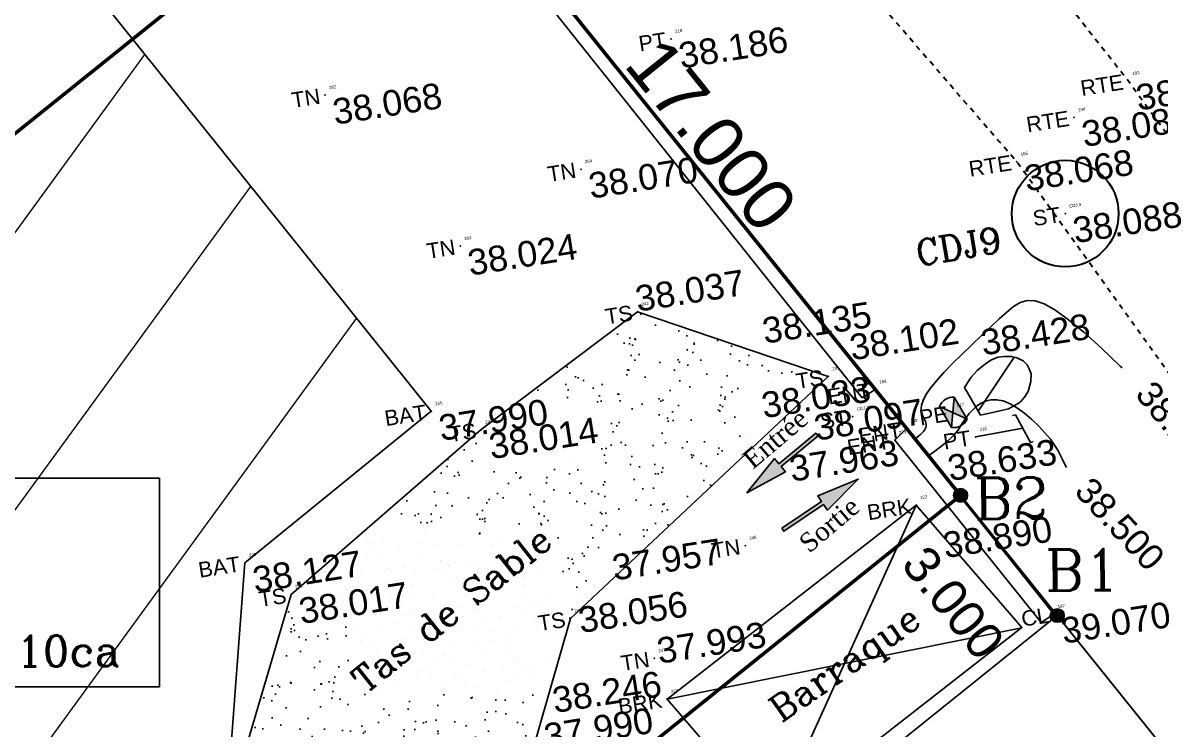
# Model space of a CAD drawing. Header units: metres. Extents: x 394092 to 394268, y 588562 to 588788.
# Drawn here: x 394207 to 394229.11, y 588627.28 to 588641.02 of the extents above; entities that cross this region are included whole.
import ezdxf
from ezdxf.enums import TextEntityAlignment as Align

# ---------------------------------------------------------------- set-up
doc = ezdxf.new("R2010")
doc.units = ezdxf.units.M
doc.linetypes.add('ACAD_ISO03W100', pattern=[30, 12, -18])
for name, color, linetype in [('BATIMENT', 6, 'Continuous'), ('CADRE', 7, 'Continuous'), ('CLOTURE', 7, 'Continuous'), ('CN_01_00', 7, 'Continuous'), ('Cotation Courbes de niveau', 7, 'Continuous'), ('Cotation Linéaire', 1, 'Continuous'), ('HANGARD', 146, 'Continuous'), ('IL', 70, 'Continuous'), ('L', 10, 'Continuous'), ('LOTS', 7, 'Continuous'), ('POTEAU ELECTRIQUE', 20, 'Continuous'), ('POTEAU TELEPHONIQUE', 20, 'Continuous'), ('ROUTE', 251, 'Continuous'), ('TAS DE SABLE', 253, 'Continuous'), ('TEXTE', 7, 'Continuous'), ('TopoAlt', 150, 'Continuous'), ('TopoCod', 1, 'Continuous'), ('TOPOJIS', 7, 'Continuous'), ('TopoMat', 3, 'Continuous')]:
    doc.layers.add(name, color=color, linetype=linetype)
doc.layers.add('TELEPHONE', color=7, linetype='Continuous', lineweight=20)
doc.styles.add('ROMANC', font='romanc.shx', dxfattribs={"height": 10})
doc.styles.get("Standard").update_dxf_attribs({"font": 'arial.ttf'})
doc.dimstyles.new('ISO-25', dxfattribs={"dimtxt": 2.5, "dimasz": 2.5, "dimexe": 1.25, "dimexo": 0.625, "dimtad": 1, "dimdec": 3, "dimzin": 1, "dimtxsty": 'Standard', "dimcen": 2.5, "dimadec": 0, "dimazin": 0, "dimtfac": 1, "dimtdec": 3, "dimtmove": 0, "dimatfit": 3, "dimfxl": 1, "dimarcsym": 0})

# ---------------------------------------------------------------- blocks, each defined once
blk = doc.blocks.new('TCPOINT')
at = {"color": 0}
blk.add_point((0, 0), dxfattribs=at)
at = {"layer": 'TopoAlt'}
blk.add_attdef('ALT', text='', height=0.5, dxfattribs=at).set_placement((0.1, -0.1), align=Align.TOP_LEFT)
at = {"layer": 'TopoCod'}
blk.add_attdef('COD', text='', height=0.3, dxfattribs=at).set_placement((-0.1, 0), align=Align.MIDDLE_RIGHT)
at = {"layer": 'TopoMat'}
blk.add_attdef('MAT', (0.1, 0.1), '', height=0.3, dxfattribs=at)
blk = doc.blocks.new('r001')
at = {"color": 0, "linetype": 'ByBlock'}
blk.add_lwpolyline([(-0.000008, 0.038811), (1.014055, 0.038785), (1.014, 0.181878), (1.923708, 0.000374), (1.01407, -0.181484), (1.01407, -0.038391), (0.000008, -0.038811)], close=True, dxfattribs=at)
blk = doc.blocks.new('A$C2BF713D5')
for points in [[(1.228, 5.404), (0.462, 3.526), (0.727, 3.418), (-0.296, 1.87), (0.054, 3.692), (0.319, 3.584), (1.084, 5.462)], [(1.708, 1.239), (2.664, 3.028), (2.412, 3.163), (3.589, 4.596), (3.053, 2.82), (2.8, 2.955), (1.845, 1.166)]]:
    blk.add_hatch(color=256).paths.add_polyline_path(points)
at = {"xscale": 2, "yscale": 2, "zscale": 2}
for p, rotation in [((1.156, 5.433), 247.8286708720935), ((1.777, 1.202), 61.88994583813277)]:
    blk.add_blockref('r001', p, dxfattribs=dict(at, rotation=rotation))
at = {"layer": 'TEXTE', "char_height": 0.8, "width": 13.14851, "attachment_point": 1, "rotation": 68.3252}
for s, insert in [('{\\fTimes New Roman|b0|i0|c0|p18;Entrée}', (-1.271, 3.132)), ('{\\fTimes New Roman|b0|i0|c0|p18;Sortie}', (2.503, 1.123))]:
    blk.add_mtext(s, dxfattribs=dict(at, insert=insert))
blk = doc.blocks.new('jj')
h = blk.add_hatch(color=0)
h.dxf.hatch_style = 1
h.paths.add_polyline_path([(394414.784, 588989.632), (394415.033, 588989.457), (394415.282, 588989.633)])
h.paths.add_polyline_path([(394415.033, 588989.457), (394414.797, 588989.291), (394415.27, 588989.292)])
at = {"color": 0, "flags": 128}
blk.add_lwpolyline([(394414.784, 588989.632, 0.315698), (394414.797, 588989.291), (394415.27, 588989.292, 0.315698), (394415.282, 588989.633)], format="xyb", close=True, dxfattribs=at)
for points in [[(394414.784, 588989.632), (394415.27, 588989.292)], [(394414.797, 588989.291), (394415.282, 588989.633)]]:
    blk.add_lwpolyline(points, dxfattribs=at)
at = {"layer": 'POTEAU ELECTRIQUE', "color": 0, "flags": 128}
blk.add_lwpolyline([(394414.721, 588989.9), (394414.612, 588990.113), (394414.565, 588990.279), (394414.534, 588990.451), (394414.523, 588990.611), (394414.538, 588990.757), (394414.593, 588990.867), (394414.664, 588990.996), (394414.738, 588991.072), (394414.848, 588991.146), (394414.953, 588991.174), (394415.046, 588991.169), (394415.148, 588991.15), (394415.274, 588991.073), (394415.411, 588990.93), (394415.474, 588990.811), (394415.519, 588990.68), (394415.51, 588990.428), (394415.434, 588990.181), (394415.344, 588989.901), (394414.721, 588989.9)], close=True, dxfattribs=at)
blk.add_lwpolyline([(394415.254, 588989.9), (394414.701, 588991.034)], dxfattribs=at)
blk = doc.blocks.new('p001')
at = {"layer": 'TELEPHONE', "color": 0}
for p, q in [((-0.01, 2.84), (-0.01, 0.188)), ((0, 2.823), (0, 0.188)), ((0.01, 2.847), (0.01, 0.188))]:
    blk.add_line(p, q, dxfattribs=at)
for points in [[(-0.832, 2.422), (-0.832, 2.567), (0.812, 3.114), (0.812, 3.244)], [(-0.812, 2.422), (-0.812, 2.552), (0.832, 3.099), (0.832, 3.244)], [(0.01, 2.836), (0.822, 3.107), (0.822, 3.244)], [(-0.822, 2.422), (-0.822, 2.56), (-0.01, 2.83)]]:
    blk.add_lwpolyline(points, dxfattribs=at)
at = {"layer": 'TELEPHONE', "flags": 128}
for points in [[(0.812, 3.244), (0.832, 3.244)], [(-0.812, 2.422), (-0.832, 2.422)], [(-0.01, 0.188), (0.01, 0.188)]]:
    blk.add_lwpolyline(points, dxfattribs=at)
blk = doc.blocks.new('*D14')
at = {"layer": 'Defpoints', "color": 0, "transparency": 16777216}
for p in [(394120.614, 588761.996), (394247.991, 588603.509), (394247.991, 588603.509)]:
    blk.add_point(p, dxfattribs=at)
at = {"color": 0, "lineweight": 13, "transparency": 16777216, "insert": (394185.492, 588683.709), "char_height": 1.5, "attachment_point": 5, "rotation": 308.7891}
blk.add_mtext('203,330', dxfattribs=at)

msp = doc.modelspace()

# ---------------------------------------------------------------- hatches: boundary and pattern name
h = msp.add_hatch(color=0)
h.dxf.hatch_style = 1
edge = h.paths.add_edge_path()
edge.add_arc((394225.228, 588631.827), 0.1373, 0, 360)
h = msp.add_hatch(color=0)
h.dxf.hatch_style = 1
edge = h.paths.add_edge_path()
edge.add_arc((394227.107, 588629.489), 0.1373, 0, 360)
at = {"layer": 'BATIMENT', "lineweight": 13}
h = msp.add_hatch(dxfattribs=at)
h.set_pattern_fill('ANSI31', color=256, angle=8.91865)
h.set_pattern_definition([(53.91864724, (95911.749, -54374.0705), (-2.565976575, 1.869863422), [])])
h.paths.add_polyline_path([(394199.1027, 588653.2039), (394184.0994, 588641.1411), (394195.9924, 588626.1627), (394208.4362, 588610.8923), (394216.9051, 588617.404), (394210.8939, 588624.9088), (394211.3172, 588630.5132), (394214.9368, 588633.462)])
h.paths.add_polyline_path([(394192.1631, 588649.2622), (394194.5261, 588649.633), (394194.4073, 588650.3901), (394192.0443, 588650.0193)], flags=25)
h.paths.add_polyline_path([(394195.6969, 588649.7849), (394198.0598, 588650.1558), (394197.941, 588650.9129), (394195.578, 588650.5421)], flags=24)
h.paths.add_polyline_path([(394195.0566, 588650.8333), (394197.4196, 588651.2041), (394197.3008, 588651.9612), (394194.9378, 588651.5904)], flags=25)
h.paths.add_polyline_path([(394194.2637, 588652.8001), (394196.6267, 588653.1709), (394196.5078, 588653.928), (394194.1449, 588653.5572)], flags=9)
h.paths.add_polyline_path([(394199.2598, 588652.7224), (394201.6228, 588653.0932), (394201.504, 588653.8503), (394199.141, 588653.4795)], flags=9)
h.paths.add_polyline_path([(394215.0236, 588632.73), (394217.3866, 588633.1008), (394217.2677, 588633.8579), (394214.9048, 588633.4871)], flags=9)
h.paths.add_polyline_path([(394211.404, 588629.7812), (394213.7669, 588630.152), (394213.6481, 588630.9091), (394211.2852, 588630.5383)], flags=25)
h.paths.add_polyline_path([(394211.1741, 588625.3439), (394213.5371, 588625.7147), (394213.4183, 588626.4718), (394211.0553, 588626.101)], flags=25)
h.paths.add_polyline_path([(394210.9807, 588624.1768), (394213.3437, 588624.5476), (394213.2249, 588625.3047), (394210.8619, 588624.9339)], flags=24)
h.paths.add_polyline_path([(394212.6209, 588619.7326), (394214.9838, 588620.1035), (394214.865, 588620.8606), (394212.5021, 588620.4897)], flags=24)
h.paths.add_polyline_path([(394216.5418, 588617.6874), (394218.9048, 588618.0582), (394218.786, 588618.8153), (394216.423, 588618.4445)], flags=9)
h.paths.add_polyline_path([(394216.906, 588616.8393), (394219.2688, 588617.2101), (394219.1501, 588617.9667), (394216.7873, 588617.5959)], flags=9)
h.paths.add_polyline_path([(394203.7539, 588613.2918), (394206.1168, 588613.6626), (394205.998, 588614.4197), (394203.6351, 588614.0489)], flags=25)
h.paths.add_polyline_path([(394203.1194, 588617.1802), (394205.4823, 588617.551), (394205.3635, 588618.3081), (394203.0006, 588617.9373)], flags=25)
h.paths.add_polyline_path([(394198.4591, 588620.513), (394200.8221, 588620.8838), (394200.7033, 588621.6409), (394198.3403, 588621.2701)], flags=25)
h.paths.add_polyline_path([(394197.1363, 588621.984), (394199.4993, 588622.3548), (394199.3805, 588623.1119), (394197.0175, 588622.7411)], flags=25)
h.paths.add_polyline_path([(394194.2047, 588625.0327), (394196.5677, 588625.4035), (394196.4489, 588626.1606), (394194.0859, 588625.7898)], flags=25)
h.paths.add_polyline_path([(394196.071, 588626.0026), (394198.434, 588626.3735), (394198.3152, 588627.1306), (394195.9522, 588626.7597)], flags=25)
h.paths.add_polyline_path([(394195.4564, 588626.6253), (394197.8193, 588626.9961), (394197.7005, 588627.7532), (394195.3375, 588627.3824)], flags=25)
h.paths.add_polyline_path([(394191.3426, 588629.2122), (394193.7056, 588629.583), (394193.5868, 588630.3401), (394191.2238, 588629.9693)], flags=25)
h.paths.add_polyline_path([(394192.2284, 588630.7954), (394194.5913, 588631.1663), (394194.4725, 588631.9234), (394192.1096, 588631.5525)], flags=25)
h.paths.add_polyline_path([(394187.8454, 588633.2171), (394190.2084, 588633.5879), (394190.0895, 588634.345), (394187.7266, 588633.9742)], flags=25)
h.paths.add_polyline_path([(394185.7916, 588636.4743), (394188.1545, 588636.8451), (394188.0357, 588637.6022), (394185.6727, 588637.2314)], flags=25)
h.paths.add_polyline_path([(394184.295, 588638.181), (394186.6579, 588638.5518), (394186.5391, 588639.3089), (394184.1762, 588638.9381)], flags=25)
h.paths.add_polyline_path([(394184.1862, 588640.4091), (394186.5492, 588640.7799), (394186.4304, 588641.537), (394184.0674, 588641.1662)], flags=9)
h.paths.add_polyline_path([(394182.5013, 588640.8704), (394184.8643, 588641.2413), (394184.7455, 588641.9984), (394182.3825, 588641.6275)], flags=9)
h.paths.add_polyline_path([(394183.9424, 588642.8857), (394186.3054, 588643.2565), (394186.1866, 588644.0136), (394183.8236, 588643.6428)], flags=9)
h.paths.add_polyline_path([(394186.3997, 588644.0615), (394188.7627, 588644.4323), (394188.6439, 588645.1894), (394186.2809, 588644.8186)], flags=25)
h.paths.add_polyline_path([(394188.4357, 588643.5528), (394190.7987, 588643.9237), (394190.6798, 588644.6808), (394188.3169, 588644.31)], flags=24)
h.paths.add_polyline_path([(394197.4287, 588634.5396), (394203.9372, 588639.0675), (394203.0806, 588640.2988), (394196.5721, 588635.771)], flags=24)
h.paths.add_polyline_path([(394199.7943, 588634.2898), (394202.4719, 588636.1526), (394201.6153, 588637.384), (394198.9376, 588635.5212)], flags=24)
at = {"layer": 'TAS DE SABLE', "lineweight": 25, "true_color": 0xfecc66}
h = msp.add_hatch(dxfattribs=at)
h.set_pattern_fill('ALEA', color=31, scale=0.1, angle=8.91865)
h.set_pattern_definition([(320.91864724, (95911.8478, -54374.055), (1.1209059866, 0.4284504267), [0, -0.75]), (75.91864724, (95911.6862, -54373.9927), (-1.1539825159, -0.3291266501), [0, -1.25]), (161.91864724, (95911.6862, -54373.9927), (0.2478271631, -1.174130187), [0, -1]), (188.91864724, (95911.7131, -54374.1638), (0.7538595696, -0.9336464793), [0, -1]), (82.91864724, (95911.3539, -54374.1325), (-1.1052704565, -0.4673084815), [0, -1]), (294.91864724, (95911.3539, -54374.1325), (1.1952839321, -0.1062841502), [0, -1]), (60.91864724, (95912.0003, -54374.3817), (-1.1998457605, -0.0192392787), [0, -1.25]), (308.91864724, (95911.8929, -54373.6973), (1.185491354, 0.186038298), [0, -1]), (183.91864724, (95911.8929, -54373.6973), (0.669618254, -0.9957968633), [0, -1]), (122.91864724, (95911.7582, -54373.8061), (-1.1984434058, -0.0611015712), [0, -0.5]), (256.91864724, (95911.8387, -54374.3194), (0.8764615354, -0.8196433223), [0, -0.62])])
h.paths.add_polyline_path([(394212.2159, 588629.9011), (394211.0873, 588626.0759), (394213.2771, 588622.8099), (394216.8437, 588626.632), (394217.643, 588629.4338), (394222.6568, 588634.1411), (394218.9483, 588635.3973), (394215.9106, 588633.1067)])

# ---------------------------------------------------------------- linework, layer by layer
at = {"color": 0, "ltscale": 0.001}
msp.add_lwpolyline([(394209.654, 588628.1045), (394199.9415, 588628.1045), (394199.9415, 588632.1606), (394209.654, 588632.1606)], close=True, dxfattribs=at)
at = {"lineweight": 30}
msp.add_circle((394227.2618, 588637.3062, 0.307), 1.0367, dxfattribs=at)
at = {"color": 0, "lineweight": 13}
for centre in [(394225.228, 588631.827), (394227.107, 588629.489)]:
    msp.add_circle(centre, 0.1373, dxfattribs=at)
at = {"layer": 'BATIMENT', "elevation": 2.744, "flags": 128}
msp.add_lwpolyline([(394216.9051, 588617.404), (394210.8939, 588624.9088), (394211.3172, 588630.5132), (394214.9368, 588633.462), (394199.1027, 588653.2039), (394184.0994, 588641.1411), (394195.9924, 588626.1627), (394208.4362, 588610.8923), (394216.9051, 588617.404)], dxfattribs=at)
at = {"layer": 'CLOTURE', "flags": 128}
for points, elevation in [([(394110.7477, 588726.5488), (394110.1005, 588730.6278), (394115.3171, 588757.8507), (394120.6577, 588762.3399), (394152.0848, 588723.2374), (394164.569, 588707.5167), (394177.1974, 588691.9665), (394202.1451, 588660.5919), (394213.2133, 588646.7343), (394223.5705, 588633.8856)], -0.05), ([(394223.314, 588633.7269), (394212.7087, 588647.0407), (394203.3469, 588658.6679), (394202.0205, 588660.2768), (394200.9708, 588659.451), (394188.5703, 588649.4952), (394178.88, 588641.7624), (394180.2142, 588639.8268)], 0.205), ([(394223.5705, 588633.8856), (394223.314, 588633.7269)], -0.05), ([(394224.1711, 588633.1225), (394223.9508, 588632.9007)], 0.316), ([(394224.1711, 588633.1225), (394227.0385, 588629.5185)], 0.316), ([(394226.7966, 588629.3549), (394223.9508, 588632.9007)], 0.205), ([(394227.0385, 588629.5185), (394226.7966, 588629.3549)], 0.316)]:
    msp.add_lwpolyline(points, dxfattribs=dict(at, elevation=elevation))
at = {"layer": 'CN_01_00', "color": 7, "flags": 128}
for points, elevation in [([(394228.3658, 588634.308), (394228.3317, 588634.3424), (394227.9663, 588634.6914), (394227.6232, 588634.999), (394227.3182, 588635.25), (394227.0629, 588635.4329), (394226.8518, 588635.5507), (394226.6755, 588635.6098), (394226.5243, 588635.6169), (394226.3888, 588635.5786), (394226.2594, 588635.5014), (394226.1265, 588635.3919), (394225.9806, 588635.2567), (394225.815, 588635.1021), (394225.6341, 588634.9333), (394225.4453, 588634.7555), (394225.2559, 588634.5737), (394225.0732, 588634.3931), (394224.9045, 588634.2186), (394224.7571, 588634.0553), (394224.6384, 588633.9083), (394224.5536, 588633.7814), (394224.4995, 588633.6737), (394224.471, 588633.5828), (394224.4627, 588633.5066), (394224.4696, 588633.4428), (394224.4863, 588633.3893), (394224.5078, 588633.3437), (394224.5286, 588633.3038), (394224.5446, 588633.2678), (394224.5549, 588633.2347), (394224.5596, 588633.204), (394224.5589, 588633.1753), (394224.5529, 588633.1478), (394224.5416, 588633.1213), (394224.5253, 588633.0949), (394224.5039, 588633.0684), (394224.4777, 588633.0411), (394224.4477, 588633.0129), (394224.4149, 588632.9838), (394224.3803, 588632.9537), (394224.3464, 588632.9239)], 38.25), ([(394227.2887, 588632.3713), (394227.2426, 588632.4517), (394227.2016, 588632.5357), (394227.163, 588632.6184), (394227.1177, 588632.706), (394227.0564, 588632.8047), (394226.9724, 588632.9185), (394226.8678, 588633.0433), (394226.7471, 588633.1725), (394226.6146, 588633.2998), (394226.4749, 588633.419), (394226.3323, 588633.5235), (394226.1912, 588633.6071), (394226.0561, 588633.6633), (394225.9307, 588633.6878), (394225.8157, 588633.6838), (394225.7111, 588633.6564), (394225.6169, 588633.6108), (394225.533, 588633.5522), (394225.4596, 588633.4857), (394225.3965, 588633.4165), (394225.3439, 588633.3498), (394225.3011, 588633.2895), (394225.2656, 588633.2352), (394225.2346, 588633.1852), (394225.205, 588633.1379), (394225.1738, 588633.0914), (394225.138, 588633.0443), (394225.0946, 588632.9947), (394225.0407, 588632.9411), (394224.9742, 588632.8822), (394224.8975, 588632.8192), (394224.8139, 588632.7536), (394224.7267, 588632.6869), (394224.6393, 588632.6207), (394224.6087, 588632.5975)], 38.5)]:
    msp.add_lwpolyline(points, dxfattribs=dict(at, elevation=elevation))
at = {"layer": 'HANGARD', "elevation": -37.781, "flags": 128}
msp.add_lwpolyline([(394224.3644, 588631.6391), (394219.5208, 588627.866), (394221.5764, 588625.4814), (394226.4201, 588629.2545)], close=True, dxfattribs=at)
for points in [[(394221.5764, 588625.4814), (394224.3644, 588631.6391)], [(394219.5208, 588627.866), (394226.4181, 588629.253)]]:
    msp.add_lwpolyline(points, dxfattribs=at)
at = {"layer": 'IL'}
msp.add_lwpolyline([(394120.61, 588761.997), (394247.987, 588603.51), (394236.529, 588569.878), (394110.794, 588726.321), (394115.233, 588757.675)], close=True, dxfattribs=at)
at = {"layer": 'L'}
for points in [[(394202.049, 588660.668), (394214.578, 588645.078), (394191.192, 588626.287), (394178.663, 588641.876)], [(394214.578, 588645.078), (394227.107, 588629.489), (394203.721, 588610.698), (394191.192, 588626.287)], [(394227.107, 588629.489), (394239.636, 588613.9), (394216.251, 588595.109), (394203.721, 588610.698)]]:
    msp.add_lwpolyline(points, close=True, dxfattribs=at)
at = {"layer": 'LOTS', "color": 1, "lineweight": 60}
msp.add_lwpolyline([(394214.578, 588645.078), (394225.228, 588631.827), (394201.842, 588613.037), (394191.192, 588626.287)], close=True, dxfattribs=at)
at = {"layer": 'ROUTE', "linetype": 'ACAD_ISO03W100', "lineweight": 30, "ltscale": 0.002, "flags": 128}
for points, elevation in [([(394251.5401, 588613.4872), (394247.1732, 588619.3318), (394239.1489, 588624.9325), (394236.0797, 588628.8156), (394234.03, 588632.221), (394228.4878, 588639.8855), (394219.3841, 588651.4226), (394200.8101, 588671.2791), (394190.2476, 588685.1331), (394180.5288, 588698.7389), (394169.2745, 588711.7312), (394143.9048, 588748.7184), (394128.9052, 588766.3983)], 0.081), ([(394249.8528, 588611.9702), (394245.2076, 588617.9048), (394237.269, 588623.2953), (394234.4408, 588627.3458), (394232.0817, 588630.3038), (394226.3169, 588638.316), (394216.8875, 588649.2189), (394198.977, 588668.7696), (394186.8433, 588683.0633), (394177.5546, 588696.2568), (394166.2286, 588708.9969), (394154.3682, 588724.1099), (394146.1974, 588734.9786), (394134.3379, 588753.0657), (394125.7094, 588762.8584)], 0.097)]:
    msp.add_lwpolyline(points, dxfattribs=dict(at, elevation=elevation))
at = {"layer": 'TAS DE SABLE', "color": 31, "lineweight": 25, "true_color": 0xfecc66, "elevation": 0.236, "flags": 128}
msp.add_lwpolyline([(394212.2159, 588629.9011), (394211.0873, 588626.0759), (394213.2771, 588622.8099), (394216.8437, 588626.632), (394217.643, 588629.4338), (394222.6568, 588634.1411), (394218.9483, 588635.3973), (394215.9106, 588633.1067), (394212.2159, 588629.9011)], dxfattribs=at)

# ---------------------------------------------------------------- block references
at = {"rotation": 300.273174240318}
msp.add_blockref('jj', (-313278.6932, 632339.4236, 0.647), dxfattribs=at)
at = {"xscale": 0.4595654360043159, "yscale": 0.4595654360043159, "zscale": 0.4595654360043159, "rotation": 331.9361092490143}
msp.add_blockref('A$C2BF713D5', (394220.7901, 588631.0562, 0.182), dxfattribs=at)
at = {"layer": 'POTEAU TELEPHONIQUE', "color": 0, "xscale": 0.3516709976367162, "yscale": 0.3516709976367162, "zscale": 0.3516709976367162, "rotation": 280.1923431870986}
msp.add_blockref('p001', (394225.4556, 588632.9511, 0.852), dxfattribs=at)
at = {"layer": 'TOPOJIS'}
ref = msp.add_blockref('TCPOINT', (394219.6005, 588640.7036, 38.186), dxfattribs=dict(at, rotation=8.918647236070969))
ref.add_attrib('MAT', '218', (394219.6838, 588640.8179, 38.186), dxfattribs={"layer": 'TopoMat', "height": 0.06, "rotation": 8.91865})
ref.add_attrib('ALT', '38.186', dxfattribs={"layer": 'TopoAlt', "height": 0.5, "rotation": 8.91865}).set_placement((394219.7148, 588640.6203, 38.186), align=Align.TOP_LEFT)
ref.add_attrib('COD', 'PT', dxfattribs={"layer": 'TopoCod', "height": 0.3, "rotation": 8.91865}).set_placement((394219.5017, 588640.6881, 38.186), align=Align.MIDDLE_RIGHT)
ref = msp.add_blockref('TCPOINT', (394228.4878, 588639.8855, 38.081), dxfattribs=dict(at, rotation=8.918647236070969))
ref.add_attrib('MAT', '193', (394228.5711, 588639.9998, 38.081), dxfattribs={"layer": 'TopoMat', "height": 0.06, "rotation": 8.91865})
ref.add_attrib('ALT', '38.081', dxfattribs={"layer": 'TopoAlt', "height": 0.5, "rotation": 8.91865}).set_placement((394228.6021, 588639.8022, 38.081), align=Align.TOP_LEFT)
ref.add_attrib('COD', 'RTE', dxfattribs={"layer": 'TopoCod', "height": 0.3, "rotation": 8.91865}).set_placement((394228.389, 588639.87, 38.081), align=Align.MIDDLE_RIGHT)
ref = msp.add_blockref('TCPOINT', (394212.8748, 588639.6096, 38.068), dxfattribs=dict(at, rotation=8.918647236070969))
ref.add_attrib('MAT', '262', (394212.9581, 588639.7239, 38.068), dxfattribs={"layer": 'TopoMat', "height": 0.06, "rotation": 8.91865})
ref.add_attrib('ALT', '38.068', dxfattribs={"layer": 'TopoAlt', "height": 0.5, "rotation": 8.91865}).set_placement((394212.9891, 588639.5264, 38.068), align=Align.TOP_LEFT)
ref.add_attrib('COD', 'TN', dxfattribs={"layer": 'TopoCod', "height": 0.3, "rotation": 8.91865}).set_placement((394212.776, 588639.5941, 38.068), align=Align.MIDDLE_RIGHT)
ref = msp.add_blockref('TCPOINT', (394227.4348, 588639.1777, 38.08), dxfattribs=dict(at, rotation=8.918647236070969))
ref.add_attrib('MAT', '194', (394227.5181, 588639.292, 38.08), dxfattribs={"layer": 'TopoMat', "height": 0.06, "rotation": 8.91865})
ref.add_attrib('ALT', '38.080', dxfattribs={"layer": 'TopoAlt', "height": 0.5, "rotation": 8.91865}).set_placement((394227.5491, 588639.0944, 38.08), align=Align.TOP_LEFT)
ref.add_attrib('COD', 'RTE', dxfattribs={"layer": 'TopoCod', "height": 0.3, "rotation": 8.91865}).set_placement((394227.336, 588639.1622, 38.08), align=Align.MIDDLE_RIGHT)
ref = msp.add_blockref('TCPOINT', (394217.8481, 588638.1703, 38.07), dxfattribs=dict(at, rotation=8.918647236070969))
ref.add_attrib('MAT', '264', (394217.9313, 588638.2845, 38.07), dxfattribs={"layer": 'TopoMat', "height": 0.06, "rotation": 8.91865})
ref.add_attrib('ALT', '38.070', dxfattribs={"layer": 'TopoAlt', "height": 0.5, "rotation": 8.91865}).set_placement((394217.9623, 588638.087, 38.07), align=Align.TOP_LEFT)
ref.add_attrib('COD', 'TN', dxfattribs={"layer": 'TopoCod', "height": 0.3, "rotation": 8.91865}).set_placement((394217.7493, 588638.1548, 38.07), align=Align.MIDDLE_RIGHT)
ref = msp.add_blockref('TCPOINT', (394226.3169, 588638.316, 38.068), dxfattribs=dict(at, rotation=8.918647236070969))
ref.add_attrib('MAT', '195', (394226.4001, 588638.4302, 38.068), dxfattribs={"layer": 'TopoMat', "height": 0.06, "rotation": 8.91865})
ref.add_attrib('ALT', '38.068', dxfattribs={"layer": 'TopoAlt', "height": 0.5, "rotation": 8.91865}).set_placement((394226.4312, 588638.2327, 38.068), align=Align.TOP_LEFT)
ref.add_attrib('COD', 'RTE', dxfattribs={"layer": 'TopoCod', "height": 0.3, "rotation": 8.91865}).set_placement((394226.2181, 588638.3004, 38.068), align=Align.MIDDLE_RIGHT)
ref = msp.add_blockref('TCPOINT', (394227.2618, 588637.3062, 38.088), dxfattribs=dict(at, rotation=8.918647236070969))
ref.add_attrib('MAT', 'CDJ.9', (394227.3451, 588637.4205, 38.088), dxfattribs={"layer": 'TopoMat', "height": 0.06, "rotation": 8.91865})
ref.add_attrib('ALT', '38.088', dxfattribs={"layer": 'TopoAlt', "height": 0.5, "rotation": 8.91865}).set_placement((394227.3761, 588637.223, 38.088), align=Align.TOP_LEFT)
ref.add_attrib('COD', 'ST', dxfattribs={"layer": 'TopoCod', "height": 0.3, "rotation": 8.91865}).set_placement((394227.163, 588637.2907, 38.088), align=Align.MIDDLE_RIGHT)
ref = msp.add_blockref('TCPOINT', (394215.5004, 588636.6752, 38.024), dxfattribs=dict(at, rotation=8.918647236070969))
ref.add_attrib('MAT', '263', (394215.5837, 588636.7895, 38.024), dxfattribs={"layer": 'TopoMat', "height": 0.06, "rotation": 8.91865})
ref.add_attrib('ALT', '38.024', dxfattribs={"layer": 'TopoAlt', "height": 0.5, "rotation": 8.91865}).set_placement((394215.6147, 588636.5919, 38.024), align=Align.TOP_LEFT)
ref.add_attrib('COD', 'TN', dxfattribs={"layer": 'TopoCod', "height": 0.3, "rotation": 8.91865}).set_placement((394215.4017, 588636.6597, 38.024), align=Align.MIDDLE_RIGHT)
ref = msp.add_blockref('TCPOINT', (394218.9483, 588635.3973, 38.037), dxfattribs=dict(at, rotation=8.918647236070969))
ref.add_attrib('MAT', '242', (394219.0315, 588635.5116, 38.037), dxfattribs={"layer": 'TopoMat', "height": 0.06, "rotation": 8.91865})
ref.add_attrib('ALT', '38.037', dxfattribs={"layer": 'TopoAlt', "height": 0.5, "rotation": 8.91865}).set_placement((394218.8707, 588635.8912, 38.037), align=Align.TOP_LEFT)
ref.add_attrib('COD', 'TS', dxfattribs={"layer": 'TopoCod', "height": 0.3, "rotation": 8.91865}).set_placement((394218.8495, 588635.3818, 38.037), align=Align.MIDDLE_RIGHT)
ref = msp.add_blockref('TCPOINT', (394222.6568, 588634.1411, 38.135), dxfattribs=dict(at, rotation=8.918647236070969))
ref.add_attrib('MAT', '241', (394222.7401, 588634.2554, 38.135), dxfattribs={"layer": 'TopoMat', "height": 0.06, "rotation": 8.91865})
ref.add_attrib('ALT', '38.135', dxfattribs={"layer": 'TopoAlt', "height": 0.5, "rotation": 8.91865}).set_placement((394221.3397, 588635.2688, 38.135), align=Align.TOP_LEFT)
ref.add_attrib('COD', 'TS', dxfattribs={"layer": 'TopoCod', "height": 0.3, "rotation": 8.91865}).set_placement((394222.5581, 588634.1256, 38.135), align=Align.MIDDLE_RIGHT)
ref = msp.add_blockref('TCPOINT', (394223.5705, 588633.8856, 38.102), dxfattribs=dict(at, rotation=8.918647236070969))
ref.add_attrib('MAT', '188', (394223.6538, 588633.9999, 38.102), dxfattribs={"layer": 'TopoMat', "height": 0.06, "rotation": 8.91865})
ref.add_attrib('ALT', '38.102', dxfattribs={"layer": 'TopoAlt', "height": 0.5, "rotation": 8.91865}).set_placement((394223.0371, 588634.9451, 38.102), align=Align.TOP_LEFT)
ref.add_attrib('COD', 'ENT', dxfattribs={"layer": 'TopoCod', "height": 0.3, "rotation": 8.91865}).set_placement((394223.4717, 588633.8701, 38.102), align=Align.MIDDLE_RIGHT)
ref = msp.add_blockref('TCPOINT', (394225.0778, 588633.4338, 38.428), dxfattribs=dict(at, rotation=8.918647236070969))
ref.add_attrib('MAT', '217', (394225.161, 588633.5481, 38.428), dxfattribs={"layer": 'TopoMat', "height": 0.06, "rotation": 8.91865})
ref.add_attrib('ALT', '38.428', dxfattribs={"layer": 'TopoAlt', "height": 0.5, "rotation": 8.91865}).set_placement((394225.5881, 588635.0396, 38.428), align=Align.TOP_LEFT)
ref.add_attrib('COD', 'PE', dxfattribs={"layer": 'TopoCod', "height": 0.3, "rotation": 8.91865}).set_placement((394224.979, 588633.4183, 38.428), align=Align.MIDDLE_RIGHT)
ref = msp.add_blockref('TCPOINT', (394223.1307, 588633.3601, 38.033), dxfattribs=dict(at, rotation=8.918647236070969))
ref.add_attrib('MAT', 'CDJ.10', (394223.2139, 588633.4744, 38.033), dxfattribs={"layer": 'TopoMat', "height": 0.06, "rotation": 8.91865})
ref.add_attrib('ALT', '38.033', dxfattribs={"layer": 'TopoAlt', "height": 0.5, "rotation": 8.91865}).set_placement((394221.3235, 588633.8196, 38.033), align=Align.TOP_LEFT)
ref.add_attrib('COD', 'ST', dxfattribs={"layer": 'TopoCod', "height": 0.3, "rotation": 8.91865}).set_placement((394223.0319, 588633.3446, 38.033), align=Align.MIDDLE_RIGHT)
ref = msp.add_blockref('TCPOINT', (394224.1711, 588633.1225, 38.097), dxfattribs=dict(at, rotation=8.918647236070969))
ref.add_attrib('MAT', '189', (394224.2544, 588633.2368, 38.097), dxfattribs={"layer": 'TopoMat', "height": 0.06, "rotation": 8.91865})
ref.add_attrib('ALT', '38.097', dxfattribs={"layer": 'TopoAlt', "height": 0.5, "rotation": 8.91865}).set_placement((394222.3461, 588633.3827, 38.097), align=Align.TOP_LEFT)
ref.add_attrib('COD', 'ENT', dxfattribs={"layer": 'TopoCod', "height": 0.3, "rotation": 8.91865}).set_placement((394224.0723, 588633.107, 38.097), align=Align.MIDDLE_RIGHT)
ref = msp.add_blockref('TCPOINT', (394214.9368, 588633.462, 37.99), dxfattribs=dict(at, rotation=8.918647236070969))
ref.add_attrib('MAT', '225', (394215.0201, 588633.5763, 37.99), dxfattribs={"layer": 'TopoMat', "height": 0.06, "rotation": 8.91865})
ref.add_attrib('ALT', '37.990', dxfattribs={"layer": 'TopoAlt', "height": 0.5, "rotation": 8.91865}).set_placement((394215.0511, 588633.3787, 37.99), align=Align.TOP_LEFT)
ref.add_attrib('COD', 'BAT', dxfattribs={"layer": 'TopoCod', "height": 0.3, "rotation": 8.91865}).set_placement((394214.838, 588633.4465, 37.99), align=Align.MIDDLE_RIGHT)
ref = msp.add_blockref('TCPOINT', (394215.9106, 588633.1067, 38.014), dxfattribs=dict(at, rotation=8.918647236070969))
ref.add_attrib('MAT', '243', (394215.9939, 588633.221, 38.014), dxfattribs={"layer": 'TopoMat', "height": 0.06, "rotation": 8.91865})
ref.add_attrib('ALT', '38.014', dxfattribs={"layer": 'TopoAlt', "height": 0.5, "rotation": 8.91865}).set_placement((394216.0249, 588633.0234, 38.014), align=Align.TOP_LEFT)
ref.add_attrib('COD', 'TS', dxfattribs={"layer": 'TopoCod', "height": 0.3, "rotation": 8.91865}).set_placement((394215.8119, 588633.0912, 38.014), align=Align.MIDDLE_RIGHT)
ref = msp.add_blockref('TCPOINT', (394223.9508, 588632.9007, 37.963), dxfattribs=dict(at, rotation=8.918647236070969))
ref.add_attrib('MAT', '223', (394224.0341, 588633.015, 37.963), dxfattribs={"layer": 'TopoMat', "height": 0.06, "rotation": 8.91865})
ref.add_attrib('ALT', '37.963', dxfattribs={"layer": 'TopoAlt', "height": 0.5, "rotation": 8.91865}).set_placement((394221.8672, 588632.5844, 37.963), align=Align.TOP_LEFT)
ref.add_attrib('COD', 'ENT', dxfattribs={"layer": 'TopoCod', "height": 0.3, "rotation": 8.91865}).set_placement((394223.852, 588632.8852, 37.963), align=Align.MIDDLE_RIGHT)
ref = msp.add_blockref('TCPOINT', (394225.5201, 588632.9627, 38.633), dxfattribs=dict(at, rotation=8.918647236070969))
ref.add_attrib('MAT', '216', (394225.6034, 588633.077, 38.633), dxfattribs={"layer": 'TopoMat', "height": 0.06, "rotation": 8.91865})
ref.add_attrib('ALT', '38.633', dxfattribs={"layer": 'TopoAlt', "height": 0.5, "rotation": 8.91865}).set_placement((394224.9406, 588632.5981, 38.633), align=Align.TOP_LEFT)
ref.add_attrib('COD', 'PT', dxfattribs={"layer": 'TopoCod', "height": 0.3, "rotation": 8.91865}).set_placement((394225.4214, 588632.9472, 38.633), align=Align.MIDDLE_RIGHT)
ref = msp.add_blockref('TCPOINT', (394224.3644, 588631.6391, 38.89), dxfattribs=dict(at, rotation=8.918647236070969))
ref.add_attrib('MAT', '222', (394224.4477, 588631.7534, 38.89), dxfattribs={"layer": 'TopoMat', "height": 0.06, "rotation": 8.91865})
ref.add_attrib('ALT', '38.890', dxfattribs={"layer": 'TopoAlt', "height": 0.5, "rotation": 8.91865}).set_placement((394224.851, 588631.0984, 38.89), align=Align.TOP_LEFT)
ref.add_attrib('COD', 'BRK', dxfattribs={"layer": 'TopoCod', "height": 0.3, "rotation": 8.91865}).set_placement((394224.2656, 588631.6236, 38.89), align=Align.MIDDLE_RIGHT)
ref = msp.add_blockref('TCPOINT', (394221.0407, 588630.8487, 37.957), dxfattribs=dict(at, rotation=8.918647236070969))
ref.add_attrib('MAT', '246', (394221.124, 588630.963, 37.957), dxfattribs={"layer": 'TopoMat', "height": 0.06, "rotation": 8.91865})
ref.add_attrib('ALT', '37.957', dxfattribs={"layer": 'TopoAlt', "height": 0.5, "rotation": 8.91865}).set_placement((394218.4207, 588630.6636, 37.957), align=Align.TOP_LEFT)
ref.add_attrib('COD', 'TN', dxfattribs={"layer": 'TopoCod', "height": 0.3, "rotation": 8.91865}).set_placement((394220.9419, 588630.8332, 37.957), align=Align.MIDDLE_RIGHT)
ref = msp.add_blockref('TCPOINT', (394211.3172, 588630.5132, 38.127), dxfattribs=dict(at, rotation=8.918647236070969))
ref.add_attrib('MAT', '226', (394211.4005, 588630.6275, 38.127), dxfattribs={"layer": 'TopoMat', "height": 0.06, "rotation": 8.91865})
ref.add_attrib('ALT', '38.127', dxfattribs={"layer": 'TopoAlt', "height": 0.5, "rotation": 8.91865}).set_placement((394211.4315, 588630.4299, 38.127), align=Align.TOP_LEFT)
ref.add_attrib('COD', 'BAT', dxfattribs={"layer": 'TopoCod', "height": 0.3, "rotation": 8.91865}).set_placement((394211.2184, 588630.4977, 38.127), align=Align.MIDDLE_RIGHT)
ref = msp.add_blockref('TCPOINT', (394212.2159, 588629.9011, 38.017), dxfattribs=dict(at, rotation=8.918647236070969))
ref.add_attrib('MAT', '236', (394212.2992, 588630.0154, 38.017), dxfattribs={"layer": 'TopoMat', "height": 0.06, "rotation": 8.91865})
ref.add_attrib('ALT', '38.017', dxfattribs={"layer": 'TopoAlt', "height": 0.5, "rotation": 8.91865}).set_placement((394212.3302, 588629.8178, 38.017), align=Align.TOP_LEFT)
ref.add_attrib('COD', 'TS', dxfattribs={"layer": 'TopoCod', "height": 0.3, "rotation": 8.91865}).set_placement((394212.1171, 588629.8856, 38.017), align=Align.MIDDLE_RIGHT)
ref = msp.add_blockref('TCPOINT', (394217.643, 588629.4338, 38.056), dxfattribs=dict(at, rotation=8.918647236070969))
ref.add_attrib('MAT', '240', (394217.7263, 588629.5481, 38.056), dxfattribs={"layer": 'TopoMat', "height": 0.06, "rotation": 8.91865})
ref.add_attrib('ALT', '38.056', dxfattribs={"layer": 'TopoAlt', "height": 0.5, "rotation": 8.91865}).set_placement((394217.7642, 588629.6412, 38.056), align=Align.TOP_LEFT)
ref.add_attrib('COD', 'TS', dxfattribs={"layer": 'TopoCod', "height": 0.3, "rotation": 8.91865}).set_placement((394217.5442, 588629.4183, 38.056), align=Align.MIDDLE_RIGHT)
ref = msp.add_blockref('TCPOINT', (394227.0385, 588629.5185, 39.07), dxfattribs=dict(at, rotation=8.918647236070969))
ref.add_attrib('MAT', '187', (394227.1218, 588629.6328, 39.07), dxfattribs={"layer": 'TopoMat', "height": 0.06, "rotation": 8.91865})
ref.add_attrib('ALT', '39.070', dxfattribs={"layer": 'TopoAlt', "height": 0.5, "rotation": 8.91865}).set_placement((394227.1528, 588629.4352, 39.07), align=Align.TOP_LEFT)
ref.add_attrib('COD', 'CL', dxfattribs={"layer": 'TopoCod', "height": 0.3, "rotation": 8.91865}).set_placement((394226.9397, 588629.503, 39.07), align=Align.MIDDLE_RIGHT)
ref = msp.add_blockref('TCPOINT', (394219.2759, 588628.6586, 37.993), dxfattribs=dict(at, rotation=8.918647236070969))
ref.add_attrib('MAT', '247', (394219.3592, 588628.7729, 37.993), dxfattribs={"layer": 'TopoMat', "height": 0.06, "rotation": 8.91865})
ref.add_attrib('ALT', '37.993', dxfattribs={"layer": 'TopoAlt', "height": 0.5, "rotation": 8.91865}).set_placement((394219.2917, 588629.0447, 37.993), align=Align.TOP_LEFT)
ref.add_attrib('COD', 'TN', dxfattribs={"layer": 'TopoCod', "height": 0.3, "rotation": 8.91865}).set_placement((394219.1771, 588628.6431, 37.993), align=Align.MIDDLE_RIGHT)
ref = msp.add_blockref('TCPOINT', (394219.5208, 588627.866, 38.246), dxfattribs=dict(at, rotation=8.918647236070969))
ref.add_attrib('MAT', '220', (394219.6041, 588627.9803, 38.246), dxfattribs={"layer": 'TopoMat', "height": 0.06, "rotation": 8.91865})
ref.add_attrib('ALT', '38.246', dxfattribs={"layer": 'TopoAlt', "height": 0.5, "rotation": 8.91865}).set_placement((394217.2587, 588628.0869, 38.246), align=Align.TOP_LEFT)
ref.add_attrib('COD', 'BRK', dxfattribs={"layer": 'TopoCod', "height": 0.3, "rotation": 8.91865}).set_placement((394219.422, 588627.8505, 38.246), align=Align.MIDDLE_RIGHT)
ref = msp.add_blockref('TCPOINT', (394216.8437, 588626.632, 37.99), dxfattribs=dict(at, rotation=8.918647236070969))
ref.add_attrib('MAT', '239', (394216.927, 588626.7463, 37.99), dxfattribs={"layer": 'TopoMat', "height": 0.06, "rotation": 8.91865})
ref.add_attrib('ALT', '37.990', dxfattribs={"layer": 'TopoAlt', "height": 0.5, "rotation": 8.91865}).set_placement((394217.0935, 588627.3767, 37.99), align=Align.TOP_LEFT)
ref.add_attrib('COD', 'TS', dxfattribs={"layer": 'TopoCod', "height": 0.3, "rotation": 8.91865}).set_placement((394216.7449, 588626.6165, 37.99), align=Align.MIDDLE_RIGHT)

# ---------------------------------------------------------------- texts
at = {"layer": 'CADRE', "lineweight": 13, "style": 'ROMANC'}
for s, height, rotation, p in [('CDJ9', 0.5, 9.58558, (394225.1856, 588636.6692, -74.913)), ('Tas de Sable', 0.5, 38.34275, (394215.3353, 588629.6141, -38.76)), ('Barraque', 0.5, 34.82568, (394222.9733, 588628.5664, -37.781)), ('SUP:00ha 05a 10ca', 0.6, 0.11819, (394204.7004, 588628.7955))]:
    msp.add_text(s, height=height, rotation=rotation, dxfattribs=at).set_placement(p, align=Align.MIDDLE_CENTER)
at = {"layer": 'CADRE', "lineweight": 30, "style": 'ROMANC'}
for s, p in [('B2', (394226.2076, 588631.7725, -38.413)), ('B1', (394227.5937, 588630.3787, -38.413))]:
    msp.add_text(s, height=0.8, rotation=0.48314, dxfattribs=at).set_placement(p, align=Align.MIDDLE_CENTER)
at = {"layer": 'Cotation Courbes de niveau', "color": 0, "ltscale": 0.001}
for s, rotation, p in [('38.250', 309.36569, (394229.4722, 588633.117, 38.25)), ('38.500', 312.79599, (394228.3274, 588631.2716, 38.5))]:
    msp.add_text(s, height=0.5, rotation=rotation, dxfattribs=at).set_placement(p, align=Align.MIDDLE_CENTER)
at = {"layer": 'Cotation Linéaire', "color": 0}
for s, height, p in [('17.000', 1, (394219.9999, 588638.5304)), ('3.000', 0.7, (394224.8159, 588629.5218))]:
    msp.add_text(s, height=height, rotation=308.78929, dxfattribs=at).set_placement(p, align=Align.CENTER)

# ---------------------------------------------------------------- dimensions: what is measured, and where the dimension line sits
at = {"color": 0, "lineweight": 13}
dim = msp.add_aligned_dim(p1=(394120.614, 588761.996), p2=(394247.991, 588603.509), distance=0, dimstyle='ISO-25', override={"dimtxt": 1.5, "dimasz": 20, "dimdec": 3, "dimzin": 1, "dimse1": 1, "dimse2": 1, "dimsd1": 1, "dimsd2": 1, "dimtdec": 3}, dxfattribs=at)
dim.commit()
dim.dimension.update_dxf_attribs({"geometry": '*D14', "text_midpoint": (394185.4923, 588683.7088)})

doc.saveas('drawing.dxf')
